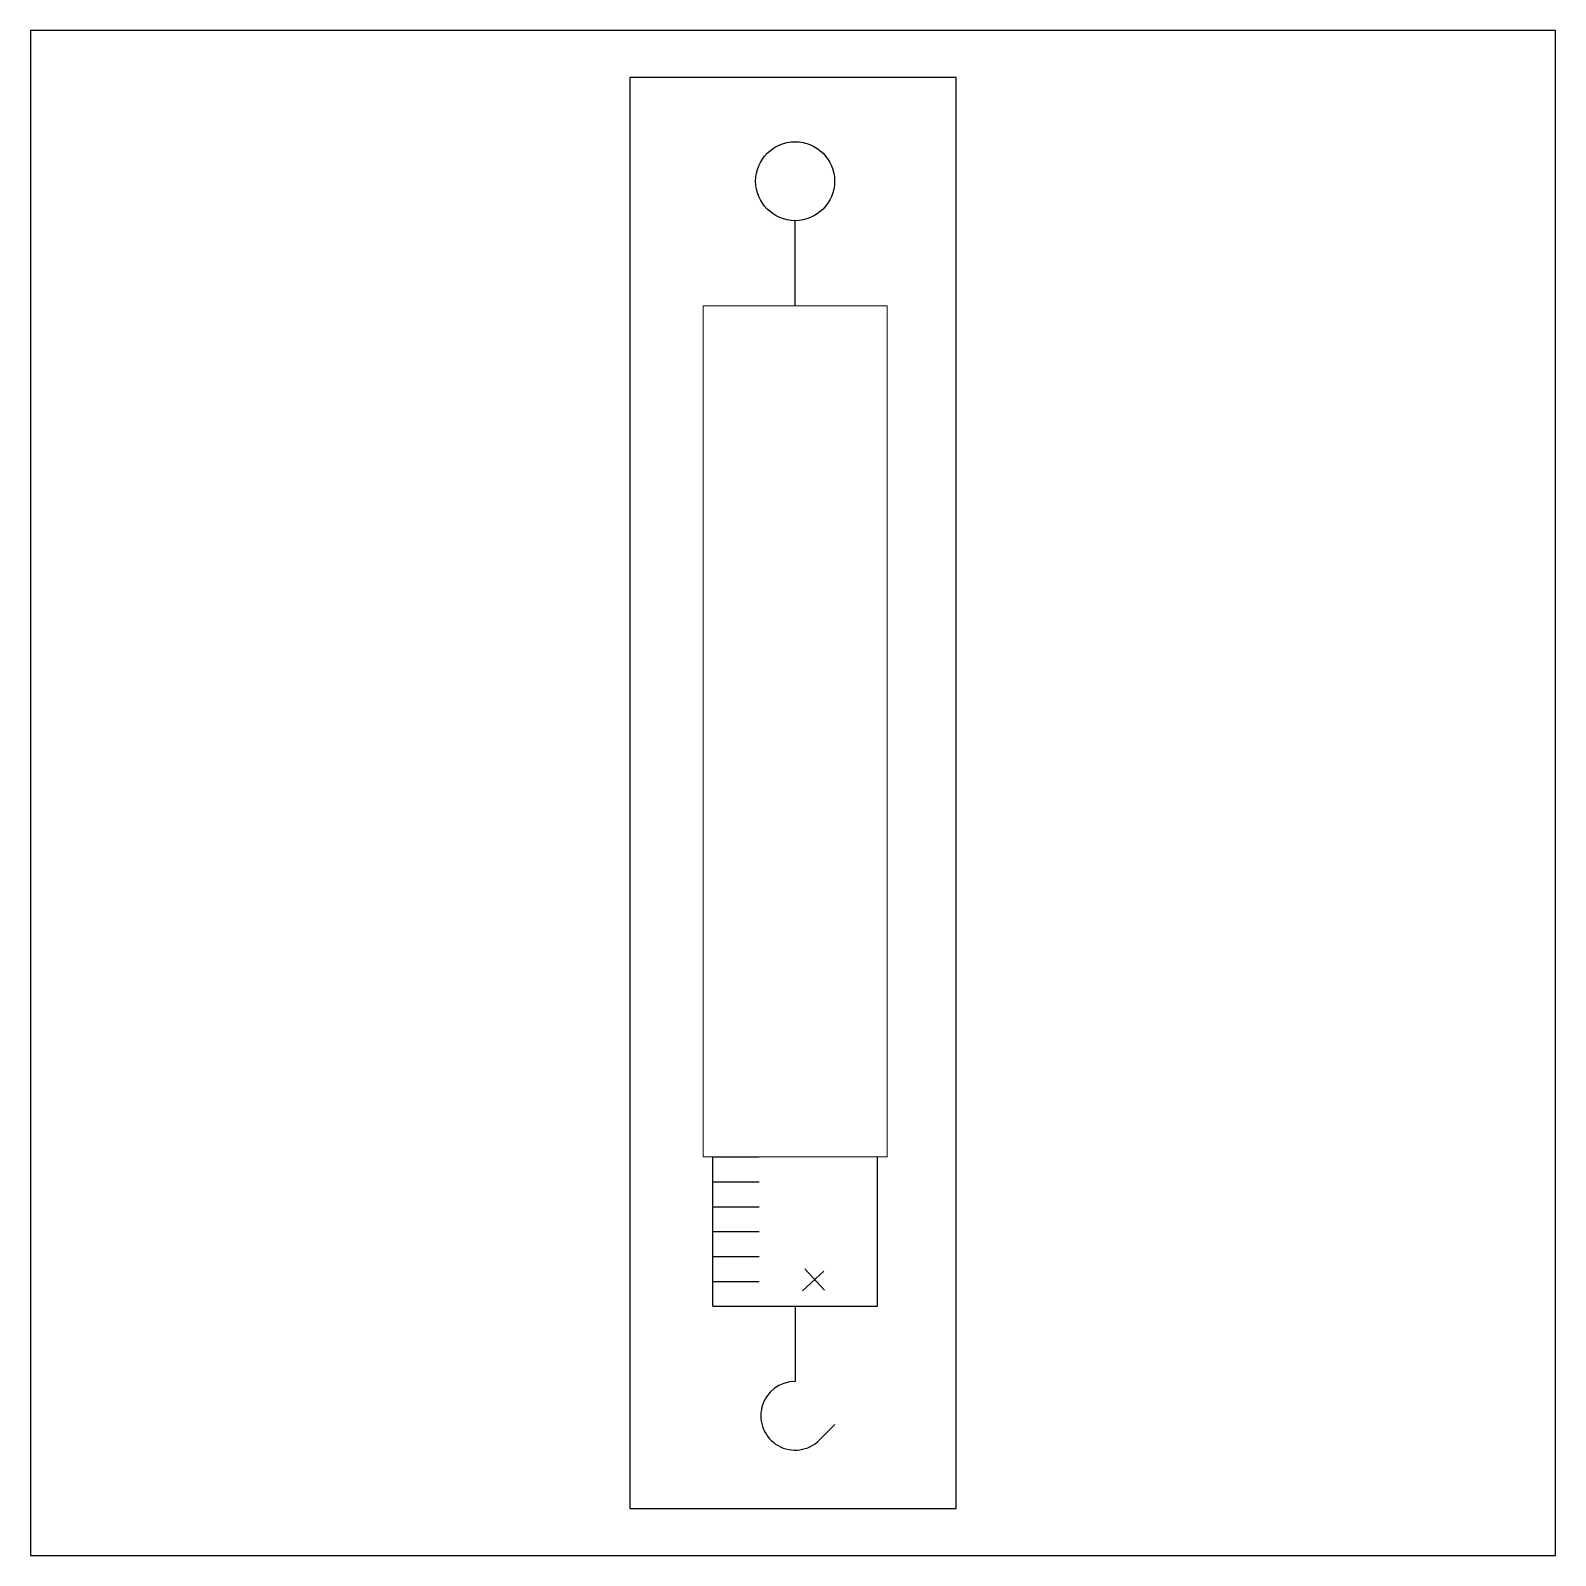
# Model space of a CAD drawing. Header units: millimetres. Extents: x 0 to 1000, y 0 to 1000.
import ezdxf

# ---------------------------------------------------------------- set-up
doc = ezdxf.new("R2010")
doc.units = ezdxf.units.MM
doc.layers.get('0').update_dxf_attribs({"color": 2})
doc.layers.add('1', color=1, linetype='Continuous')
doc.layers.add('3', color=7, linetype='Continuous')

msp = doc.modelspace()

# ---------------------------------------------------------------- linework, layer by layer
at = {"color": 2}
msp.add_lwpolyline([(0, 0), (1000, 0), (1000, 1000), (0, 1000)], close=True, dxfattribs=at)
at = {"layer": '1', "color": 1}
for p, q in [((607, 969.2), (393, 969.2)), ((393, 969.2), (393, 30.8)), ((607, 30.8), (607, 969.2)), ((393, 30.8), (607, 30.8))]:
    msp.add_line(p, q, dxfattribs=at)
at = {"layer": '3'}
for p, q in [((501.4, 819.5), (501.4, 875.3)), ((447.5, 163.4), (447.5, 261.4)), ((447.5, 261.4), (477.8, 261.4)), ((555.4, 163.4), (555.4, 261.4)), ((447.5, 245.1), (477.8, 245.1)), ((447.5, 245.1), (477.8, 245.1)), ((447.5, 228.7), (477.8, 228.7)), ((447.5, 212.4), (477.8, 212.4)), ((447.5, 196.1), (477.8, 196.1)), ((506.3, 173.5), (520.2, 186.5)), ((507.7, 187.9), (520.7, 174)), ((447.5, 179.7), (477.8, 179.7)), ((447.5, 163.4), (555.4, 163.4)), ((501.4, 163.4), (501.4, 114.1)), ((517.4, 75.8), (527.4, 85.9))]:
    msp.add_line(p, q, dxfattribs=at)
at = {"layer": '3', "lineweight": 5}
msp.add_lwpolyline([(441, 261.4), (441, 819.5), (561.8, 819.5), (561.8, 261.4)], close=True, dxfattribs=at)
at = {"layer": '3'}
msp.add_circle((501.4, 901.2), 25.9, dxfattribs=at)
msp.add_arc((501.4, 91.6), 22.5, 90, 315.3227, dxfattribs=at)

doc.saveas('drawing.dxf')
